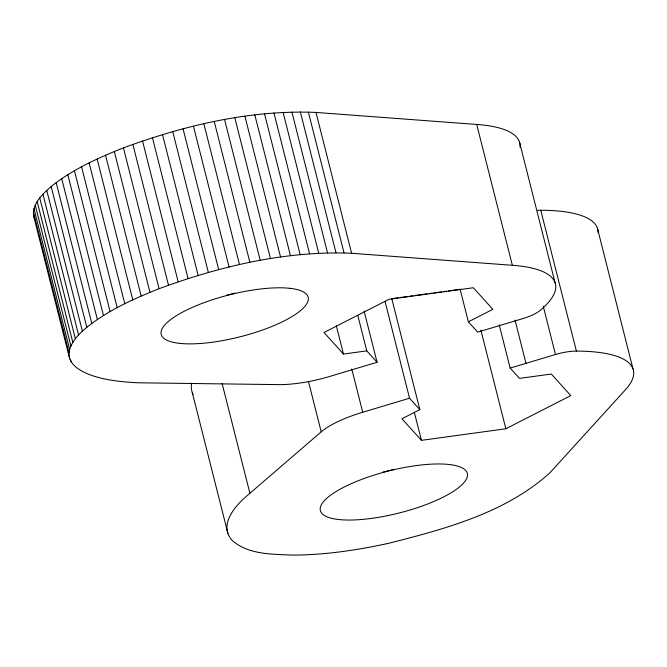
<?xml version="1.0" encoding="UTF-8"?>
<svg xmlns="http://www.w3.org/2000/svg" width="667" height="667" viewBox="0 0 667 667"><rect width="100%" height="100%" fill="white"/><g stroke="black" fill="none" stroke-linecap="round" stroke-linejoin="round"><path stroke-width="1" d="M34.942 219.852C29.04 206.57 42.046 194.414 51.167 186.527C72.653 169.351 98.041 157.937 123.445 147.866C184.817 125.279 250.225 109.721 315.983 112.431L476.713 124.454A151.601 43.313 -14.2 0 1 520.06 147.307M364.082 310.964L377.063 362.264L330.24 376.296A62.715 17.917 -14.2 0 1 278.548 384.617L139.895 382.825A217.917 62.256 -14.2 0 1 72.995 364.265C61.998 351.251 76.613 335.459 86.81 327.364C108.287 310.188 133.675 298.783 159.079 288.703C220.452 266.125 285.86 250.559 351.617 253.277L512.356 265.291A151.601 43.313 -14.2 0 1 539.853 310.647A26.163 7.479 -14.2 0 1 522.995 318.559L477.672 332.133L468.359 321.819L460.213 289.628M499.208 324.829L510.155 368.084L519.476 378.397L551.301 374.037L570.785 395.606L505.853 428.764L421.427 440.345L401.943 418.776L419.851 409.63L409.546 398.224L362.723 412.248A62.715 17.917 -14.2 0 0 321.211 431.841L244.164 498.241A217.917 62.256 -14.2 0 0 232.149 540.437C248.407 554.769 272.144 554.152 292.546 555.102C325.037 554.994 357.337 550.15 389.019 543.221C445.506 528.856 505.711 512.798 549.933 472.786L625.121 390.112A151.601 43.313 -14.2 0 0 576.405 351.1L540.762 210.263A26.163 7.479 -14.2 0 0 537.685 210.355M468.359 321.819L492.838 309.321L473.345 287.744L388.919 299.333L323.987 332.483L343.472 354.06L366.767 350.859L377.063 362.264M510.155 368.084L555.469 354.51A26.163 7.479 -14.2 0 1 576.405 351.1M391.963 298.658L398.141 297.807M400.2 297.524L407.412 296.54M409.471 296.256L412.556 295.831M414.616 295.548L426.972 293.855M429.031 293.572L432.124 293.147M434.175 292.863L441.387 291.879M443.447 291.596L446.531 291.171M448.591 290.887L460.947 289.195M597.39 228.147L633.025 368.984M519.435 141.863L555.069 282.7M543.255 306.228L555.469 354.51M476.713 124.454L512.356 265.291M515.024 320.093L525.971 363.348M480.907 330.173L505.853 428.764M391.854 298.966L419.851 409.63M414.299 412.173L421.427 440.345M385.109 301.642L409.546 398.224M315.983 112.431L351.617 253.277M308.371 112.039L344.014 252.885M357.854 315.649L366.767 350.859M300.333 111.898L335.968 252.735M291.896 112.006L327.53 252.843M351.776 368.984L362.723 412.248M283.091 112.356L318.726 253.202M336.343 325.888L343.472 354.06M273.954 112.965L309.588 253.802M264.516 113.807L300.158 254.644M254.827 114.899L290.462 255.736M244.914 116.225L280.557 257.062M308.488 381.541L321.211 431.841M234.826 117.776L270.46 258.621M224.587 119.56L260.23 260.397M214.257 121.561L249.892 262.406M203.86 123.779L239.495 264.616M193.447 126.188L229.081 267.033M183.058 128.798L218.693 269.635M172.728 131.591L208.362 272.428M162.506 134.551L198.141 275.388M222.136 383.567L249.883 493.221M152.426 137.669L188.061 278.506M142.53 140.937L178.164 281.774M132.85 144.339L168.493 285.176M192.296 392.63L227.931 533.467M123.445 147.866L159.079 288.703M114.324 151.492L149.967 292.329M105.544 155.219L141.187 296.056M97.14 159.021L132.775 299.858M89.128 162.881L124.771 303.718M81.557 166.792L117.192 307.637M74.446 170.735L110.08 311.581M67.826 174.696L103.46 315.541M61.723 178.664L97.365 319.501M56.17 182.608L91.804 323.453M51.167 186.527L86.81 327.364M46.757 190.403L82.4 331.241M42.946 194.214L78.589 335.051M39.753 197.949L75.388 338.786M37.185 201.592L72.828 342.429M35.259 205.136L70.902 345.973M33.975 208.554L69.618 349.391M33.35 211.839L68.984 352.685M62.873 329.44L63.64 332.449M70.51 359.613L71.019 361.631M33.375 214.982L69.693 358.813M234.767 293.13A75.796 21.652 -14.2 0 1 226.48 295.273M193.038 394.455A217.917 62.256 -14.2 0 1 191.612 383.133M540.762 210.263A151.601 43.313 -14.2 0 1 598.066 232.65M393.93 469.301A75.796 21.652 -14.2 0 1 390.253 470.285M389.328 470.527A75.796 21.652 -14.2 0 1 382.858 472.103M324.462 500.55L323.045 502.209A75.796 21.652 -14.2 0 0 371.236 518.434A75.796 21.652 -14.2 0 0 463.215 483.467L464.632 481.807A75.796 21.652 -14.2 0 0 416.441 465.574A75.796 21.652 -14.2 0 0 324.462 500.55M289.828 288.311L286.652 288.027A75.796 21.652 -14.2 0 0 184.125 311.314A75.796 21.652 -14.2 0 0 179.531 343.355L182.708 343.638A75.796 21.652 -14.2 0 0 285.243 320.352A75.796 21.652 -14.2 0 0 289.828 288.311"/></g></svg>
